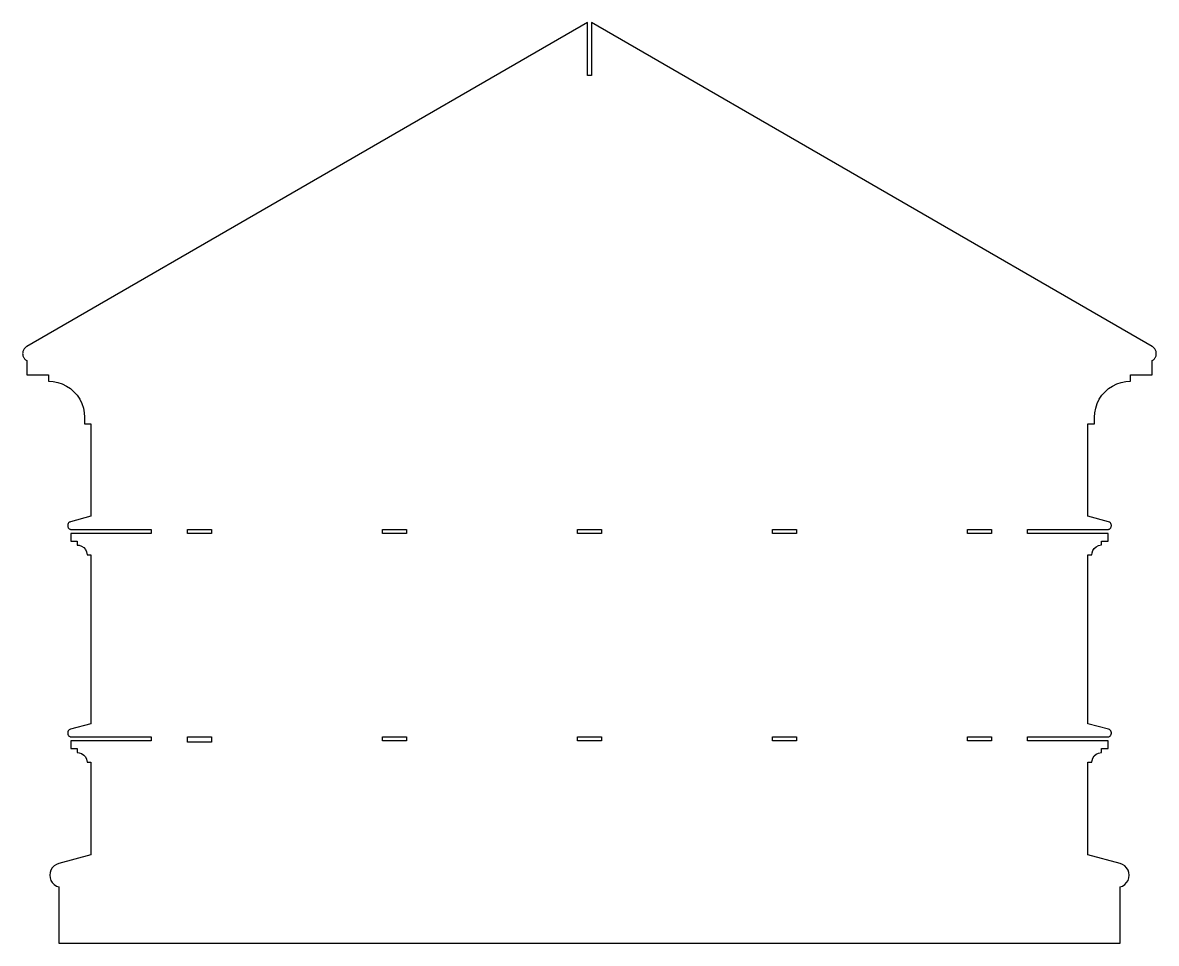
# Model space of a CAD drawing. Header units: millimetres. Extents: x 142404 to 143814, y 74550 to 75694.
import ezdxf

# ---------------------------------------------------------------- set-up
doc = ezdxf.new("R2010")
doc.units = ezdxf.units.MM
doc.layers.add('Layer3', color=31, linetype='Continuous')

msp = doc.modelspace()

# ---------------------------------------------------------------- linework, layer by layer
at = {"layer": 'Layer3'}
for points in [[(143759.4, 75242.7), (143764.7, 75245.3), (143770.3, 75247.2), (143775.9, 75248.3), (143776.1, 75248.4), (143781.9, 75248.8), (143781.9, 75256.8), (143808.9, 75256.8), (143808.9, 75274.3), (143809.7, 75274.7), (143810.4, 75275.3), (143811, 75275.9), (143811.6, 75276.5), (143812.1, 75277.2), (143812.6, 75278), (143813, 75278.7), (143813.3, 75279.6), (143813.6, 75280.4), (143813.8, 75281.3), (143813.9, 75282.1), (143813.9, 75283), (143813.9, 75283.9), (143813.8, 75284.8), (143813.6, 75285.6), (143813.3, 75286.5), (143813, 75287.3), (143812.6, 75288), (143812.1, 75288.8), (143811.6, 75289.5), (143811, 75290.1), (143810.4, 75290.7), (143809.7, 75291.3), (143808.9, 75291.8), (143111.4, 75694.5), (143111.4, 75628.8), (143106.4, 75628.8), (143106.4, 75694.5), (142408.9, 75291.8), (142408.2, 75291.3), (142407.5, 75290.7), (142406.9, 75290.1), (142406.3, 75289.5), (142405.7, 75288.8), (142405.3, 75288), (142404.9, 75287.3), (142404.5, 75286.5), (142404.3, 75285.6), (142404.1, 75284.8), (142404, 75283.9), (142403.9, 75283), (142404, 75282.1), (142404.1, 75281.3), (142404.3, 75280.4), (142404.5, 75279.6), (142404.9, 75278.7), (142405.3, 75278), (142405.7, 75277.2), (142406.3, 75276.5), (142406.9, 75275.9), (142407.5, 75275.3), (142408.2, 75274.7), (142408.9, 75274.3), (142408.9, 75256.8), (142435.9, 75256.8), (142435.9, 75248.8), (142441.8, 75248.4), (142447.6, 75247.2), (142453.1, 75245.3), (142458.4, 75242.7), (142463.3, 75239.5), (142467.7, 75235.6), (142471.6, 75231.2), (142474.9, 75226.3), (142477.5, 75221), (142479.4, 75215.4), (142480.5, 75209.6), (142480.9, 75203.9), (142480.9, 75195.9), (142488.9, 75195.9), (142488.9, 75080.9), (142463.5, 75074), (142462.4, 75073.6), (142461.9, 75073.3), (142461.4, 75072.9), (142461, 75072.5), (142460.7, 75072), (142460.4, 75071.5), (142460.2, 75071), (142460, 75070.4), (142459.9, 75069.8), (142459.9, 75069.3), (142459.9, 75068.7), (142460, 75068.1), (142460.2, 75067.6), (142460.4, 75067), (142460.7, 75066.5), (142461, 75066.1), (142461.4, 75065.6), (142461.9, 75065.3), (142462.4, 75064.9), (142462.9, 75064.7), (142463.5, 75064.5), (142463.9, 75064.4), (142563.9, 75064.4), (142563.9, 75059.4), (142463.9, 75059.4), (142463.9, 75049.9), (142471.9, 75049.9), (142471.9, 75044.9), (142474.3, 75044.7), (142477.3, 75043.7), (142479.9, 75041.9), (142482, 75039.6), (142483.4, 75036.7), (142484.1, 75032.9), (142488.9, 75032.9), (142488.9, 74822.9), (142463.5, 74816), (142462.4, 74815.6), (142461.9, 74815.3), (142461.4, 74814.9), (142461, 74814.5), (142460.7, 74814), (142460.4, 74813.5), (142460.2, 74813), (142460, 74812.4), (142459.9, 74811.8), (142459.9, 74811.3), (142459.9, 74810.7), (142460, 74810.1), (142460.2, 74809.6), (142460.4, 74809), (142460.7, 74808.5), (142461, 74808.1), (142461.4, 74807.6), (142461.9, 74807.3), (142462.4, 74806.9), (142462.9, 74806.7), (142463.5, 74806.5), (142463.9, 74806.4), (142563.9, 74806.4), (142563.9, 74801.4), (142463.9, 74801.4), (142463.9, 74791.9), (142471.9, 74791.9), (142471.9, 74786.9), (142474.3, 74786.7), (142477.3, 74785.7), (142479.9, 74783.9), (142482, 74781.6), (142483.4, 74778.7), (142484.1, 74774.9), (142488.9, 74774.9), (142488.9, 74659.9), (142448.9, 74649.1), (142445.9, 74647.9), (142443.1, 74646.1), (142440.8, 74643.7), (142439.1, 74640.9), (142438.1, 74637.8), (142437.7, 74634.5), (142438.1, 74631.2), (142439.1, 74628.1), (142440.8, 74625.3), (142443.1, 74622.9), (142445.9, 74621.1), (142448.9, 74619.9), (142448.9, 74549.9), (143768.9, 74549.9), (143768.9, 74619.9), (143772, 74621.1), (143774.7, 74622.9), (143777, 74625.3), (143778.7, 74628.1), (143779.8, 74631.2), (143780.2, 74634.5), (143779.8, 74637.8), (143778.7, 74640.9), (143777, 74643.7), (143774.7, 74646.1), (143772, 74647.9), (143768.9, 74649.1), (143728.9, 74659.9), (143728.9, 74774.9), (143733.9, 74774.9), (143734.1, 74777.2), (143735.1, 74780.2), (143736.8, 74782.8), (143739.2, 74784.9), (143742, 74786.3), (143745.9, 74787.1), (143745.9, 74791.9), (143753.9, 74791.9), (143753.9, 74801.4), (143653.9, 74801.4), (143653.9, 74806.4), (143753.9, 74806.4), (143754.4, 74806.5), (143755, 74806.7), (143755.5, 74806.9), (143756, 74807.3), (143756.4, 74807.6), (143756.8, 74808.1), (143757.2, 74808.5), (143757.5, 74809), (143757.7, 74809.6), (143757.8, 74810.1), (143758, 74810.7), (143758, 74811.3), (143758, 74811.8), (143757.8, 74812.4), (143757.7, 74813), (143757.5, 74813.5), (143757.2, 74814), (143756.8, 74814.5), (143756.4, 74814.9), (143756, 74815.3), (143755.5, 74815.6), (143754.4, 74816), (143728.9, 74822.9), (143728.9, 75032.9), (143733.9, 75032.9), (143734.1, 75035.2), (143735.1, 75038.2), (143736.8, 75040.8), (143739.2, 75042.9), (143742, 75044.3), (143745.9, 75045.1), (143745.9, 75049.9), (143753.9, 75049.9), (143753.9, 75059.4), (143653.9, 75059.4), (143653.9, 75064.4), (143753.9, 75064.4), (143754.4, 75064.5), (143755, 75064.7), (143755.5, 75064.9), (143756, 75065.3), (143756.4, 75065.6), (143756.8, 75066.1), (143757.2, 75066.5), (143757.5, 75067), (143757.7, 75067.6), (143757.8, 75068.1), (143758, 75068.7), (143758, 75069.3), (143758, 75069.8), (143757.8, 75070.4), (143757.7, 75071), (143757.5, 75071.5), (143757.2, 75072), (143756.8, 75072.5), (143756.4, 75072.9), (143756, 75073.3), (143755.5, 75073.6), (143754.4, 75074), (143728.9, 75080.9), (143728.9, 75195.9), (143736.9, 75195.9), (143736.9, 75203.8), (143736.9, 75203.9), (143737.3, 75209.6), (143738.5, 75215.4), (143740.4, 75221), (143743, 75226.3), (143746.2, 75231.2), (143750.1, 75235.6), (143754.5, 75239.5)], [(142638.9, 75064.4), (142638.9, 75059.4), (142608.9, 75059.4), (142608.9, 75064.4)], [(142881.4, 75064.4), (142881.4, 75059.4), (142851.4, 75059.4), (142851.4, 75064.4)], [(143093.9, 75064.4), (143123.9, 75064.4), (143123.9, 75059.4), (143093.9, 75059.4)], [(143336.4, 75064.4), (143366.4, 75064.4), (143366.4, 75059.4), (143336.4, 75059.4)], [(143578.9, 75064.4), (143608.9, 75064.4), (143608.9, 75059.4), (143578.9, 75059.4)], [(142638.9, 74806.4), (142638.9, 74799.9), (142608.9, 74799.9), (142608.9, 74806.4)], [(142881.4, 74806.4), (142881.4, 74801.4), (142851.4, 74801.4), (142851.4, 74806.4)], [(143093.9, 74806.4), (143123.9, 74806.4), (143123.9, 74801.4), (143093.9, 74801.4)], [(143336.4, 74806.4), (143366.4, 74806.4), (143366.4, 74801.4), (143336.4, 74801.4)], [(143578.9, 74806.4), (143608.9, 74806.4), (143608.9, 74801.4), (143578.9, 74801.4)]]:
    msp.add_lwpolyline(points, close=True, dxfattribs=at)

doc.saveas('drawing.dxf')
